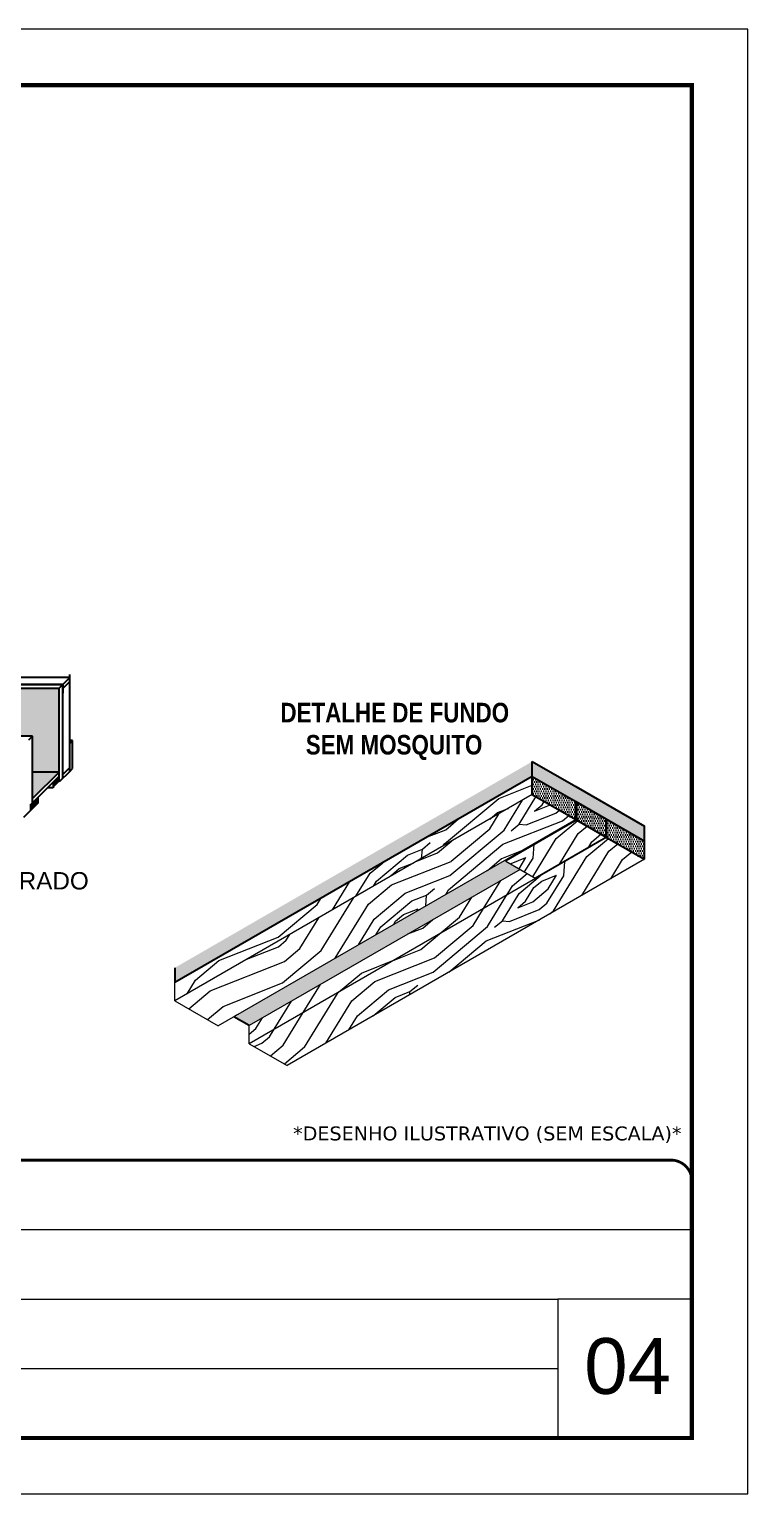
# Model space of a CAD drawing. Extents: x 2513 to 8766, y 921 to 4268.
# Drawn here: x 8238 to 8753, y 3218 to 4268 of the extents above; entities that cross this region are included whole.
import ezdxf
from ezdxf.enums import TextEntityAlignment as Align

# ---------------------------------------------------------------- set-up
doc = ezdxf.new("R2010")
doc.units = 0
doc.linetypes.add('CONTINUO', pattern=[0])
doc.linetypes.add('DASHED', pattern=[0.75, 0.5, -0.25])
for name, color, linetype, lineweight in [('CARIMBO', 255, 'Continuous', 9), ('Demarcação 1', 251, 'Continuous', 9), ('Folhas', 255, 'Continuous', 9), ('fundo', 100, 'Continuous', 9), ('Madeira', 126, 'Continuous', 18), ('SARRAFO DE PRESSAO', 251, 'DASHED', 9)]:
    doc.layers.add(name, color=color, linetype=linetype, lineweight=lineweight)
for name, color, linetype in [('HACHURA MADEIRAS', 1, 'Continuous'), ('material do compensado', 7, 'Continuous'), ('texto', 7, 'Continuous')]:
    doc.layers.add(name, color=color, linetype=linetype)
doc.styles.add('ARIAL', font='arial.ttf')
doc.styles.add('CESAR1', font='arial.ttf', dxfattribs={"oblique": 15})
doc.styles.add('ROMANC', font='techb___.ttf', dxfattribs={"height": 2.5})
doc.styles.add('stylellllll', font='verdana.ttf', dxfattribs={"height": 2})
pattern_1 = [(355, (-41066.18, 870.69), (111.07494, 93.20294), [5.12645, -97.40264]), (85, (-41022.2, 902.86), (-93.20294, 111.07494), [10.2529, -92.27619]), (40, (-41043.52, 894.435), (8.936, 102.13894), [7.24881, -21.74642, 7.24881, -14.497615, 50.751904, -43.50449]), (40, (-41071.734, 866.03), (8.936, 102.13894), [7.24983, -14.49967, 7.24983, -115.99871]), (40, (-41035.09, 873.11), (8.936, 102.13894), [7.24983, -137.7482]), (40, (-41025.325, 867.11), (8.936, 102.13894), [7.24983, -137.7482]), (40, (-41039.75, 878.67), (8.936, 102.13894), [7.24983, -137.7482]), (40, (-41044.41, 884.22), (8.936, 102.13894), [14.49967, -130.49838]), (40, (-41012.176, 958.59), (8.936, 102.13894), [14.49967, -130.49838]), (40, (-41054.18, 890.22), (8.936, 102.13894), [28.99933, -115.99871]), (40, (-41058.84, 895.775), (8.936, 102.13894), [28.99933, -115.99871]), (40, (-40989.77, 920.61), (8.936, 102.13894), [28.99933, -115.99871]), (40, (-41063.05, 906.436), (8.936, 102.13894), [21.7497, -123.24834]), (40, (-41082.14, 923.544), (8.936, 102.13894), [21.7497, -123.24834]), (40, (-41072.82, 912.436), (8.936, 102.13894), [21.7497, -123.24834]), (40, (-41003.75, 937.27), (8.936, 102.13894), [36.24951, -108.74853]), (40, (-41013.516, 943.27), (8.936, 102.13894), [36.24951, -108.74853]), (40, (-41005.536, 916.84), (8.936, 102.13894), [50.74931, -94.24873]), (21.56505, (-41055.073, 880.007), (102.138945, -8.936), [11.4631, -217.79893]), (21.56505, (-41031.965, 908.86), (102.138945, -8.936), [11.4631, -217.79893]), (21.56505, (-41037.965, 899.095), (102.138945, -8.936), [11.4631, -217.79893]), (21.56505, (-41061.074, 870.24), (102.138945, -8.936), [22.9262, -206.33583]), (21.56505, (-41036.625, 914.416), (102.138945, -8.936), [34.3893, -194.87273]), (21.56505, (-41046.39, 920.416), (102.138945, -8.936), [45.8524, -183.40963]), (21.56505, (-41056.16, 926.417), (102.138945, -8.936), [45.8524, -183.40963]), (21.56505, (-41068.8, 958.4), (102.138945, -8.936), [45.8524, -183.40963]), (21.56505, (-41069.693, 948.185), (102.138945, -8.936), [57.3155, -171.94653]), (21.56505, (-41065.48, 937.524), (102.138945, -8.936), [57.3155, -171.94653]), (58.43495, (-41033.305, 893.54), (8.936, 102.138945), [11.4631, -217.79893]), (58.43495, (-41049.52, 884.667), (8.936, 102.138945), [11.4631, -217.79893]), (58.43495, (-41066.18, 870.687), (8.936, 102.138945), [22.9262, -206.33583]), (58.43495, (-41034.2, 883.327), (8.936, 102.138945), [22.9262, -206.33583]), (58.43495, (-41076.84, 866.474), (8.936, 102.138945), [34.3893, -194.87273]), (58.43495, (-41087.055, 867.367), (8.936, 102.138945), [45.8524, -183.40963]), (58.43495, (-40994.683, 864.43), (8.936, 102.138945), [45.8524, -183.40963]), (58.43495, (-41029.54, 877.773), (8.936, 102.138945), [45.8524, -183.40963]), (58.43495, (-41010.004, 865.77), (8.936, 102.138945), [57.3155, -171.94653]), (58.43495, (-41019.77, 871.773), (8.936, 102.138945), [57.3155, -171.94653])]
pattern_2 = [(0, (-30173.6635, -6883.2645), (0.82275303, 1.645506056), [0, -1.645506056])]

# ---------------------------------------------------------------- blocks, each defined once
blk = doc.blocks.new('9999999999')
at = {"color": 30, "linetype": 'CONTINUO'}
for p, q in [((98564.6, 34379.6), (99584, 34379.6)), ((98564.6, 34329.8), (99488, 34329.8)), ((99584, 34329.8), (99488, 34329.8)), ((99488, 34329.8), (99488, 34230.2)), ((98564.6, 34280), (99488, 34280))]:
    blk.add_line(p, q, dxfattribs=at)
at = {"color": 30, "linetype": 'CONTINUO', "const_width": 2}
blk.add_lwpolyline([(99584, 34230.2), (99584, 34414.4, 0.414214), (99569, 34429.4), (98229, 34429.4, 0.414214), (98214, 34414.4), (98214, 34245.2, 0.414214), (98229, 34230.2), (99584, 34230.2)], format="xyb", dxfattribs=at)
at = {"layer": 'Folhas'}
blk.add_lwpolyline([(98139, 34190.2), (99624, 34190.2), (99624, 35240.2), (98139, 35240.2)], close=True, dxfattribs=at)
at = {"layer": 'Folhas', "color": 30, "const_width": 3}
blk.add_lwpolyline([(98214, 34230.2), (99584, 34230.2), (99584, 35200.2), (98214, 35200.2)], close=True, dxfattribs=at)

msp = doc.modelspace()

# ---------------------------------------------------------------- hatches: boundary and pattern name
at = {"linetype": 'ByBlock', "ltscale": 2}
msp.add_hatch(color=256, dxfattribs=at).paths.add_polyline_path([(8269.22, 3758.34), (8267.2, 3758.34), (8267.2, 3756.1)])
for points in [[(8259.59, 3728.55), (8259.59, 3732.74), (8255.36, 3728.55), (8255.36, 3724.36)], [(8244.42, 3717.7), (8238.44, 3711.77), (8238.44, 3707.57), (8244.42, 3713.51)]]:
    msp.add_hatch(color=256).paths.add_polyline_path(points)
at = {"layer": 'Demarcação 1'}
for points in [[(7827.87, 3739.38), (7849.81, 3761.32), (8240.37, 3761.32), (8240.37, 3735.69), (8259.59, 3735.69), (8259.59, 3795.85), (7827.87, 3795.85)], [(8240.37, 3735.69), (8240.37, 3716.63), (8259.59, 3735.69)]]:
    msp.add_hatch(color=256, dxfattribs=at).paths.add_polyline_path(points)
at = {"layer": 'fundo'}
h = msp.add_hatch(color=252, dxfattribs=at)
h.dxf.hatch_style = 1
h.paths.add_polyline_path([(8342.48, 3595.36), (8342.48, 3584.7), (8598.63, 3732.59), (8598.63, 3743.24)])
h = msp.add_hatch(color=252, dxfattribs=at)
h.dxf.hatch_style = 1
h.paths.add_polyline_path([(8629.71, 3725.3), (8598.63, 3743.24), (8598.63, 3732.59), (8629.71, 3714.64), (8679.04, 3686.16), (8679.04, 3696.81)])
h = msp.add_hatch(color=252, dxfattribs=at)
h.dxf.hatch_style = 1
h.paths.add_polyline_path([(8590, 3665.85), (8579.63, 3671.83), (8579.63, 3672.71), (8384.84, 3560.25), (8395.76, 3553.94)])
at = {"layer": 'HACHURA MADEIRAS'}
h = msp.add_hatch(dxfattribs=at)
h.set_pattern_fill('DOTS', scale=1.036539)
h.set_pattern_definition(pattern_2)
h.paths.add_polyline_path([(8629.71, 3701.62), (8629.71, 3714.64), (8598.63, 3732.59), (8598.63, 3719.56)])
h = msp.add_hatch(dxfattribs=at)
h.set_pattern_fill('DOTS', scale=1.036539)
h.set_pattern_definition(pattern_2)
h.paths.add_polyline_path([(8630.46, 3714.21), (8630.46, 3701.18), (8651.6, 3688.98), (8651.6, 3702)])
h = msp.add_hatch(dxfattribs=at)
h.set_pattern_fill('DOTS', scale=1.036539)
h.set_pattern_definition(pattern_2)
h.paths.add_polyline_path([(8651.9, 3701.83), (8651.9, 3688.8), (8679.04, 3673.14), (8679.04, 3686.16)])
at = {"layer": 'Madeira'}
h = msp.add_hatch(dxfattribs=at)
h.set_pattern_fill('PATRON00077', color=256, scale=102.529099, angle=355, pattern_type=2)
h.set_pattern_definition(pattern_1)
h.paths.add_polyline_path([(8342.48, 3584.7), (8342.48, 3571.68), (8598.63, 3719.56), (8598.63, 3732.59)])
h = msp.add_hatch(dxfattribs=at)
h.set_pattern_fill('PATRON00077', color=256, scale=102.529099, angle=355, pattern_type=2)
h.set_pattern_definition([(355, (-9963.66, -68369.88), (111.07494, 93.20294), [5.12645, -97.40264]), (85, (-9919.68, -68337.71), (-93.20294, 111.07494), [10.25291, -92.27619]), (40, (-9941, -68346.135), (8.936, 102.138945), [7.248807, -21.74642, 7.248807, -14.497615, 50.751904, -43.504487]), (40, (-9969.216, -68374.54), (8.936, 102.138945), [7.24983, -14.499665, 7.24983, -115.99871]), (40, (-9932.574, -68367.46), (8.936, 102.138945), [7.24983, -137.74821]), (40, (-9922.81, -68373.46), (8.936, 102.138945), [7.24983, -137.74821]), (40, (-9937.234, -68361.9), (8.936, 102.138945), [7.24983, -137.74821]), (40, (-9941.894, -68356.35), (8.936, 102.138945), [14.49967, -130.49838]), (40, (-9909.66, -68281.98), (8.936, 102.138945), [14.49967, -130.49838]), (40, (-9951.66, -68350.35), (8.936, 102.138945), [28.99933, -115.99871]), (40, (-9956.32, -68344.795), (8.936, 102.138945), [28.99933, -115.99871]), (40, (-9887.25, -68319.96), (8.936, 102.138945), [28.99933, -115.99871]), (40, (-9960.535, -68334.134), (8.936, 102.138945), [21.7497, -123.24834]), (40, (-9979.62, -68317.026), (8.936, 102.138945), [21.7497, -123.24834]), (40, (-9970.3, -68328.13), (8.936, 102.138945), [21.7497, -123.24834]), (40, (-9901.23, -68303.3), (8.936, 102.138945), [36.24951, -108.74853]), (40, (-9911, -68297.3), (8.936, 102.138945), [36.24951, -108.74853]), (40, (-9903.02, -68323.73), (8.936, 102.138945), [50.74931, -94.24873]), (21.56505, (-9952.555, -68360.562), (102.138945, -8.936), [11.4631, -217.79893]), (21.56505, (-9929.447, -68331.71), (102.138945, -8.936), [11.4631, -217.79893]), (21.56505, (-9935.447, -68341.475), (102.138945, -8.936), [11.4631, -217.79893]), (21.56505, (-9958.556, -68370.33), (102.138945, -8.936), [22.9262, -206.33583]), (21.56505, (-9934.107, -68326.154), (102.138945, -8.936), [34.3893, -194.87273]), (21.56505, (-9943.874, -68320.154), (102.138945, -8.936), [45.8524, -183.40963]), (21.56505, (-9953.64, -68314.153), (102.138945, -8.936), [45.8524, -183.40963]), (21.56505, (-9966.28, -68282.17), (102.138945, -8.936), [45.8524, -183.40963]), (21.56505, (-9967.174, -68292.385), (102.138945, -8.936), [57.31551, -171.94653]), (21.56505, (-9962.96, -68303.046), (102.138945, -8.936), [57.31551, -171.94653]), (58.43495, (-9930.787, -68347.03), (8.936, 102.138945), [11.4631, -217.79893]), (58.43495, (-9947, -68355.9), (8.936, 102.138945), [11.4631, -217.79893]), (58.43495, (-9963.663, -68369.883), (8.936, 102.138945), [22.9262, -206.33583]), (58.43495, (-9931.68, -68357.243), (8.936, 102.138945), [22.9262, -206.33583]), (58.43495, (-9974.323, -68374.096), (8.936, 102.138945), [34.3893, -194.87273]), (58.43495, (-9984.537, -68373.202), (8.936, 102.138945), [45.8524, -183.40963]), (58.43495, (-9892.165, -68376.14), (8.936, 102.138945), [45.8524, -183.40963]), (58.43495, (-9927.02, -68362.796), (8.936, 102.138945), [45.8524, -183.40963]), (58.43495, (-9907.486, -68374.797), (8.936, 102.138945), [57.31551, -171.94653]), (58.43495, (-9917.253, -68368.797), (8.936, 102.138945), [57.31551, -171.94653])])
h.paths.add_polyline_path([(8342.48, 3571.68), (8373.56, 3553.74), (8629.71, 3701.62), (8598.63, 3719.56)])
h = msp.add_hatch(dxfattribs=at)
h.set_pattern_fill('PATRON00077', color=256, scale=102.529099, angle=355, pattern_type=2)
h.set_pattern_definition([(355, (-41088.14, 883.43), (111.07494, 93.20294), [5.12645, -97.40264]), (85, (-41044.16, 915.6), (-93.20294, 111.07494), [10.2529, -92.27619]), (40, (-41065.48, 907.174), (8.936, 102.13894), [7.24881, -21.74642, 7.24881, -14.497615, 50.751904, -43.50449]), (40, (-41093.7, 878.766), (8.936, 102.13894), [7.24983, -14.49967, 7.24983, -115.99871]), (40, (-41057.056, 885.85), (8.936, 102.13894), [7.24983, -137.7482]), (40, (-41047.29, 879.85), (8.936, 102.13894), [7.24983, -137.7482]), (40, (-41061.72, 891.406), (8.936, 102.13894), [7.24983, -137.7482]), (40, (-41066.38, 896.96), (8.936, 102.13894), [14.49967, -130.49838]), (40, (-41034.14, 971.33), (8.936, 102.13894), [14.49967, -130.49838]), (40, (-41076.144, 902.96), (8.936, 102.13894), [28.99933, -115.99871]), (40, (-41080.804, 908.514), (8.936, 102.13894), [28.99933, -115.99871]), (40, (-41011.73, 933.35), (8.936, 102.13894), [28.99933, -115.99871]), (40, (-41085.02, 919.175), (8.936, 102.13894), [21.7497, -123.24834]), (40, (-41104.105, 936.28), (8.936, 102.13894), [21.7497, -123.24834]), (40, (-41094.784, 925.176), (8.936, 102.13894), [21.7497, -123.24834]), (40, (-41025.71, 950.01), (8.936, 102.13894), [36.24951, -108.74853]), (40, (-41035.48, 956.01), (8.936, 102.13894), [36.24951, -108.74853]), (40, (-41027.5, 929.58), (8.936, 102.13894), [50.74931, -94.24873]), (21.56505, (-41077.037, 892.747), (102.138945, -8.936), [11.4631, -217.79893]), (21.56505, (-41053.93, 921.6), (102.138945, -8.936), [11.4631, -217.79893]), (21.56505, (-41059.93, 911.834), (102.138945, -8.936), [11.4631, -217.79893]), (21.56505, (-41083.04, 882.98), (102.138945, -8.936), [22.9262, -206.33583]), (21.56505, (-41058.59, 927.155), (102.138945, -8.936), [34.3893, -194.87273]), (21.56505, (-41068.356, 933.155), (102.138945, -8.936), [45.8524, -183.40963]), (21.56505, (-41078.123, 939.156), (102.138945, -8.936), [45.8524, -183.40963]), (21.56505, (-41090.763, 971.14), (102.138945, -8.936), [45.8524, -183.40963]), (21.56505, (-41091.657, 960.924), (102.138945, -8.936), [57.3155, -171.94653]), (21.56505, (-41087.443, 950.263), (102.138945, -8.936), [57.3155, -171.94653]), (58.43495, (-41055.27, 906.28), (8.936, 102.138945), [11.4631, -217.79893]), (58.43495, (-41071.484, 897.407), (8.936, 102.138945), [11.4631, -217.79893]), (58.43495, (-41088.145, 883.426), (8.936, 102.138945), [22.9262, -206.33583]), (58.43495, (-41056.163, 896.066), (8.936, 102.138945), [22.9262, -206.33583]), (58.43495, (-41098.805, 879.213), (8.936, 102.138945), [34.3893, -194.87273]), (58.43495, (-41109.02, 880.107), (8.936, 102.138945), [45.8524, -183.40963]), (58.43495, (-41016.648, 877.17), (8.936, 102.138945), [45.8524, -183.40963]), (58.43495, (-41051.503, 890.513), (8.936, 102.138945), [45.8524, -183.40963]), (58.43495, (-41031.97, 878.51), (8.936, 102.138945), [57.3155, -171.94653]), (58.43495, (-41041.735, 884.51), (8.936, 102.138945), [57.3155, -171.94653])])
h.paths.add_polyline_path([(8600.77, 3659.63), (8651.6, 3688.98), (8629.94, 3701.54), (8579.63, 3671.83)])
h = msp.add_hatch(dxfattribs=at)
h.set_pattern_fill('PATRON00077', color=256, scale=102.529099, angle=355, pattern_type=2)
h.set_pattern_definition(pattern_1)
h.paths.add_polyline_path([(8422.91, 3525.26), (8679.04, 3673.14), (8651.9, 3688.8), (8395.85, 3540.97)])
h = msp.add_hatch(dxfattribs=at)
h.set_pattern_fill('PATRON00077', color=256, scale=102.529099, angle=355, pattern_type=2)
h.set_pattern_definition(pattern_1)
h.paths.add_polyline_path([(8601.13, 3659.42), (8589.85, 3665.93), (8395.69, 3553.9), (8395.76, 3540.92)])

# ---------------------------------------------------------------- linework, layer by layer
for p, q in [((8267.2, 3803.46), (7829.26, 3803.46)), ((8267.2, 3803.46), (8262.15, 3798.42)), ((8267.2, 3738.34), (8267.2, 3805.7)), ((8267.2, 3736.1), (8267.2, 3803.46)), ((7827.87, 3795.85), (8259.59, 3795.85)), ((7830.44, 3798.42), (8262.15, 3798.42)), ((8262.15, 3798.42), (7876.54, 3798.42)), ((8262.15, 3798.42), (8259.59, 3795.85)), ((8259.59, 3728.55), (8259.59, 3795.85)), ((8262.15, 3731.1), (8262.15, 3798.42)), ((8262.15, 3798.42), (8262.15, 3792.26)), ((8240.37, 3761.32), (7849.81, 3761.32)), ((8240.37, 3709.49), (8240.37, 3761.32)), ((8267.2, 3739.02), (8262.15, 3733.97)), ((8259.59, 3732.74), (8238.44, 3711.77)), ((8259.59, 3735.69), (8240.37, 3716.63)), ((8255.36, 3728.55), (8255.36, 3724.36)), ((8244.42, 3713.51), (8244.42, 3717.7)), ((8255.36, 3724.36), (8251.13, 3724.36))]:
    msp.add_line(p, q)
at = {"linetype": 'ByBlock', "ltscale": 2}
for p, q in [((8267.2, 3800.54), (8262.15, 3795.54)), ((8237.87, 3758.75), (8240.37, 3761.32)), ((8267.2, 3756.1), (8269.22, 3758.34)), ((8269.22, 3758.34), (8267.2, 3758.34)), ((8269.22, 3738.34), (8269.22, 3758.34)), ((8267.2, 3736.1), (8269.22, 3738.34)), ((8267.2, 3736.1), (8259.59, 3728.55)), ((8244.42, 3713.51), (8234.04, 3703.21)), ((8240.37, 3709.49), (8237.87, 3707.01))]:
    msp.add_line(p, q, dxfattribs=at)
at = {"color": 0}
msp.add_line((8259.59, 3735.69), (8240.37, 3735.69), dxfattribs=at)
at = {"layer": 'Madeira'}
for p, q in [((8598.63, 3719.56), (8342.48, 3571.68)), ((8629.71, 3701.62), (8373.56, 3553.74)), ((8630.46, 3701.18), (8579.63, 3671.83)), ((8651.9, 3688.8), (8395.76, 3540.92)), ((8651.6, 3688.98), (8600.77, 3659.63)), ((8590, 3665.85), (8395.76, 3553.94)), ((8679.04, 3673.14), (8422.9, 3525.25)), ((8579.63, 3671.83), (8601.07, 3659.45)), ((8342.48, 3571.68), (8342.48, 3584.7)), ((8342.48, 3571.68), (8373.56, 3553.74)), ((8395.76, 3540.92), (8395.76, 3553.94)), ((8395.76, 3540.92), (8422.9, 3525.25))]:
    msp.add_line(p, q, dxfattribs=at)
at = {"layer": 'material do compensado'}
for p, q in [((8598.63, 3719.56), (8598.63, 3743.24)), ((8598.63, 3743.24), (8629.71, 3725.3)), ((8598.63, 3732.59), (8342.48, 3584.7)), ((8598.63, 3732.59), (8629.71, 3714.64)), ((8598.63, 3719.56), (8629.71, 3701.62)), ((8629.71, 3725.3), (8679.04, 3696.81)), ((8629.71, 3714.64), (8679.04, 3686.16)), ((8629.71, 3701.62), (8629.71, 3714.64)), ((8630.46, 3701.18), (8630.46, 3714.21)), ((8630.46, 3701.18), (8651.6, 3688.98)), ((8651.6, 3688.98), (8651.6, 3702)), ((8651.9, 3688.8), (8651.9, 3701.83)), ((8679.04, 3673.14), (8679.04, 3696.81)), ((8651.9, 3688.8), (8679.04, 3673.14)), ((8579.63, 3671.83), (8579.63, 3672.71)), ((8342.48, 3595.36), (8342.48, 3584.7)), ((8395.76, 3553.94), (8384.84, 3560.25))]:
    msp.add_line(p, q, dxfattribs=at)

# ---------------------------------------------------------------- block references
at = {"layer": 'SARRAFO DE PRESSAO', "color": 6, "linetype": 'ByBlock'}
msp.add_blockref('9999999999', (-90870.99, -30971.96), dxfattribs=at)

# ---------------------------------------------------------------- texts
at = {"style": 'stylellllll'}
msp.add_text('*DESENHO ILUSTRATIVO (SEM ESCALA)*', height=10, dxfattribs=at).set_placement((8705.57, 3471.57), align=Align.RIGHT)
at = {"layer": 'CARIMBO', "style": 'CESAR1'}
msp.add_text('PAINEL LATERAL ESTRUTURADO', height=12.436, dxfattribs=at).set_placement((7999.86, 3657.73), align=Align.MIDDLE_LEFT)
at = {"layer": 'CARIMBO', "style": 'ARIAL'}
msp.add_text('04', height=40, dxfattribs=at).set_placement((8635.85, 3289.81))
at = {"layer": 'texto', "style": 'ROMANC'}
for s, p in [('DETALHE DE FUNDO ', (8502.3, 3778.32)), ('SEM MOSQUITO', (8499.56, 3755.27))]:
    msp.add_text(s, height=14, dxfattribs=at).set_placement(p, align=Align.MIDDLE_CENTER)

doc.saveas('drawing.dxf')
